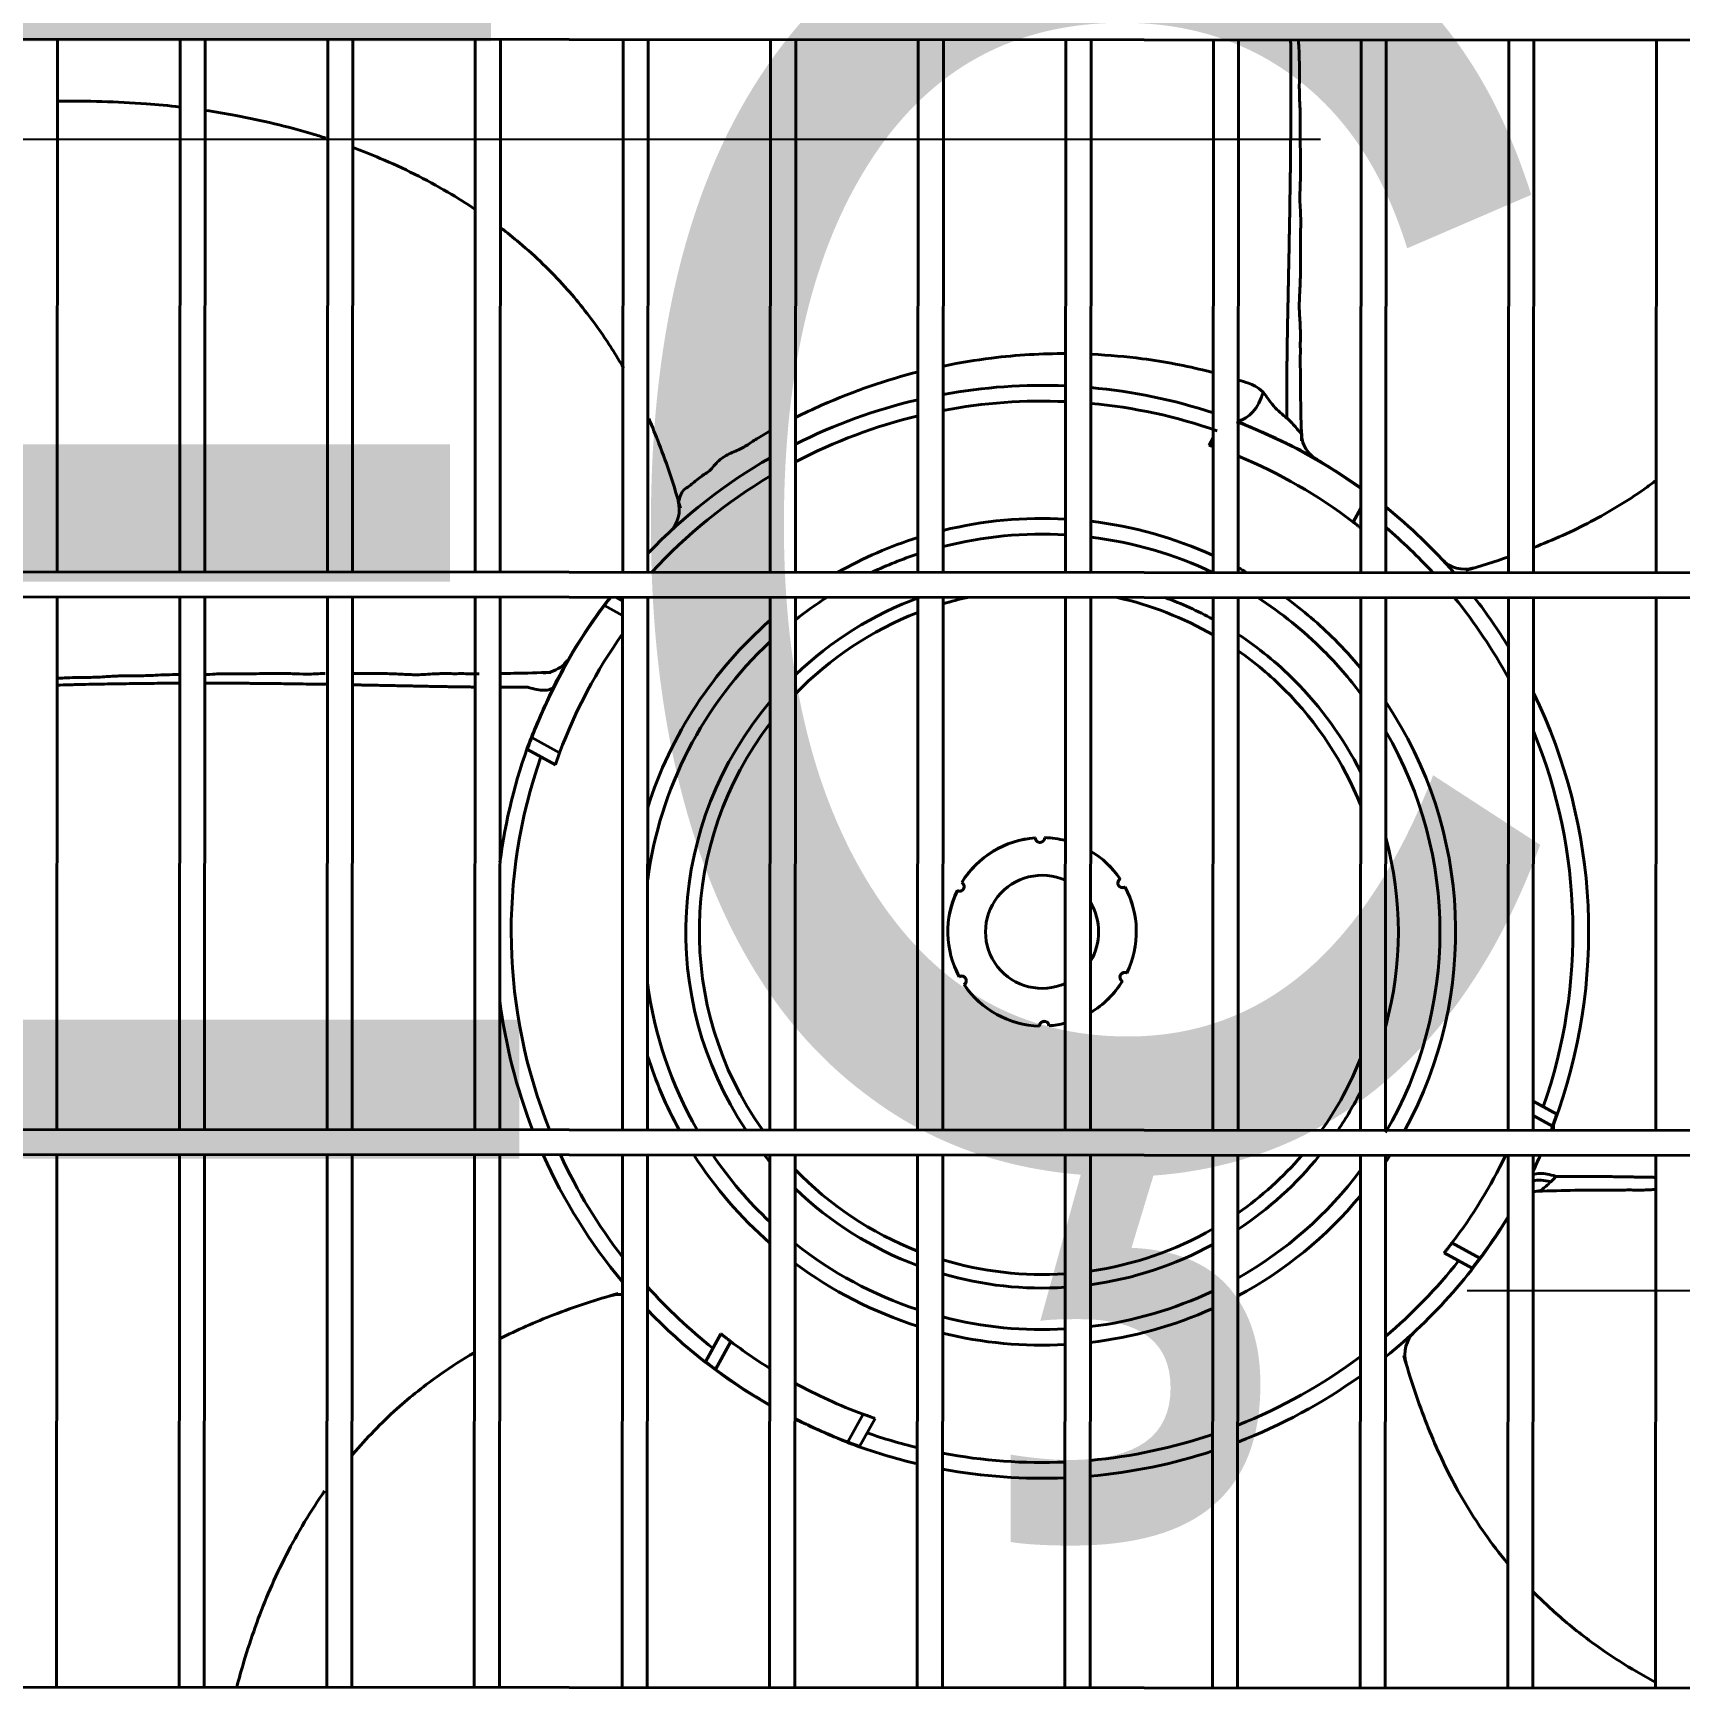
# Model space of a CAD drawing. Extents: x 58467 to 79089, y -33726 to -17391.
# Drawn here: x 72351.83 to 72378.04, y -20711.73 to -20685.37 of the extents above; entities that cross this region are included whole.
import ezdxf
from ezdxf.enums import TextEntityAlignment as Align

# ---------------------------------------------------------------- set-up
doc = ezdxf.new("R2010")
doc.units = 0
doc.header["$LTSCALE"] = 100
doc.linetypes.add('DASHDOT2', pattern=[0.5, 0.25, -0.125, 0, -0.125])
doc.layers.add('+ENTE-ST-DOSEME USTU KONDDRENAJ', color=110, linetype='DOSEMEUSTUKONDENSDRENAJ_LINE', lineweight=40)
doc.layers.add('BA_axis', color=5, linetype='DASHDOT2')
doc.layers.add('BA_text_material', color=12, linetype='Continuous')
doc.styles.add('dim', font='simplex.shx', dxfattribs={"width": 0.7})
doc.styles.add('text1', font='arial.ttf', dxfattribs={"height": 20})
doc.styles.add('text2', font='arial.ttf', dxfattribs={"width": 0.8})
doc.linetypes.add('DOSEMEUSTUKONDENSDRENAJ_LINE', pattern='A,300,-40,["CD",Standard,S=15,R=0,X=-35,Y=-7.5],0', length=340)
doc.dimstyles.new('1_100', dxfattribs={"dimtxt": 8, "dimasz": 3, "dimexe": 6, "dimexo": 0, "dimgap": 2, "dimtad": 0, "dimdec": 1, "dimzin": 11, "dimtxsty": 'dim', "dimblk": 'DOT', "dimcen": 0, "dimdle": 1.25, "dimclrt": 256, "dimadec": 0, "dimazin": 0, "dimtfac": 1.25, "dimtdec": 1, "dimtix": 1, "dimtofl": 0, "dimtmove": 1, "dimatfit": 3, "dimldrblk": 'DOT', "dimfxl": 20, "dimfxlon": 1, "dimtolj": 1, "dimtzin": 0, "dimarcsym": 0})

# ---------------------------------------------------------------- blocks, each defined once
blk = doc.blocks.new('*U176')
blk.add_line((0, 0), (0, -696))
at = {"linetype": 'Continuous', "style": 'text1'}
blk.add_attdef('1', text='', height=40, dxfattribs=at).set_placement((0, 38), align=Align.MIDDLE)
blk = doc.blocks.new('AXIS')
at = {"layer": 'BA_axis', "xscale": -1, "rotation": 270}
blk.add_blockref('*U176', (4176.09, -33135.267), dxfattribs=at)
blk = doc.blocks.new('_Dot')
at = {"color": 0, "linetype": 'ByBlock', "lineweight": -2}
blk.add_line((-0.5, 0), (-1, 0), dxfattribs=at)
at = {"color": 0, "linetype": 'ByBlock', "const_width": 0.5}
blk.add_lwpolyline([(-0.25, 0, 1), (0.25, 0, 1)], format="xyb", close=True, dxfattribs=at)
blk = doc.blocks.new('4. KAT')
at = {"color": 3}
for p, q in [((54065.865, -33386.5, -3.339), (54184.228, -33386.572, -3.339)), ((54140.022, -33395.024, -3.339), (54140.027, -33386.546, -3.339)), ((54141.977, -33386.547, -3.339), (54141.972, -33395.026, -3.339)), ((54142.372, -33395.026, -3.339), (54142.377, -33386.547, -3.339)), ((54144.327, -33386.548, -3.339), (54144.321, -33395.027, -3.339)), ((54144.721, -33395.027, -3.339), (54144.726, -33386.549, -3.339)), ((54146.676, -33386.55, -3.339), (54146.671, -33395.028, -3.339)), ((54147.071, -33395.029, -3.339), (54147.076, -33386.55, -3.339)), ((54149.027, -33386.551, -3.339), (54149.022, -33395.03, -3.339)), ((54149.422, -33395.03, -3.339), (54149.427, -33386.552, -3.339)), ((54151.376, -33386.553, -3.339), (54151.371, -33395.031, -3.339)), ((54151.771, -33395.032, -3.339), (54151.776, -33386.553, -3.339)), ((54153.726, -33386.554, -3.339), (54153.721, -33395.033, -3.339)), ((54154.121, -33395.033, -3.339), (54154.126, -33386.554, -3.339)), ((54156.076, -33386.556, -3.339), (54156.071, -33395.034, -3.339)), ((54156.47, -33395.034, -3.339), (54156.476, -33386.556, -3.339)), ((54158.425, -33386.557, -3.339), (54158.42, -33395.036, -3.339)), ((54158.82, -33395.036, -3.339), (54158.825, -33386.557, -3.339)), ((54160.775, -33386.558, -3.339), (54160.77, -33395.037, -3.339)), ((54161.17, -33395.037, -3.339), (54161.175, -33386.559, -3.339)), ((54163.125, -33386.56, -3.339), (54163.119, -33395.038, -3.339)), ((54163.519, -33395.039, -3.339), (54163.525, -33386.56, -3.339)), ((54165.474, -33386.561, -3.339), (54165.469, -33395.04, -3.339)), ((54158.356, -33393.009, -3.339), (54158.421, -33392.89, -3.339)), ((54160.65, -33394.233, -3.339), (54160.77, -33394.013, -3.339)), ((54149.765, -33394.393, -3.339), (54149.785, -33394.375, -3.339)), ((54184.223, -33395.051, -3.339), (54065.86, -33394.979, -3.339)), ((54162.06, -33394.825, -3.339), (54162.078, -33394.844, -3.339)), ((54065.86, -33395.379, -3.339), (54184.223, -33395.451, -3.339)), ((54140.017, -33403.902, -3.339), (54140.022, -33395.424, -3.339)), ((54141.972, -33395.426, -3.339), (54141.966, -33403.903, -3.339)), ((54142.366, -33403.903, -3.339), (54142.371, -33395.426, -3.339)), ((54144.321, -33395.427, -3.339), (54144.316, -33403.905, -3.339)), ((54144.716, -33403.905, -3.339), (54144.721, -33395.427, -3.339)), ((54146.671, -33395.428, -3.339), (54146.666, -33403.906, -3.339)), ((54147.066, -33403.906, -3.339), (54147.071, -33395.429, -3.339)), ((54148.908, -33395.429, -3.339), (54149.021, -33395.492, -3.339)), ((54149.021, -33395.43, -3.339), (54149.016, -33403.907, -3.339)), ((54149.416, -33403.908, -3.339), (54149.421, -33395.43, -3.339)), ((54151.371, -33395.431, -3.339), (54151.366, -33403.909, -3.339)), ((54151.766, -33403.909, -3.339), (54151.771, -33395.432, -3.339)), ((54153.721, -33395.433, -3.339), (54153.716, -33403.91, -3.339)), ((54154.115, -33403.911, -3.339), (54154.121, -33395.433, -3.339)), ((54156.07, -33395.434, -3.339), (54156.065, -33403.912, -3.339)), ((54156.465, -33403.912, -3.339), (54156.47, -33395.434, -3.339)), ((54158.42, -33395.436, -3.339), (54158.415, -33403.913, -3.339)), ((54158.815, -33403.913, -3.339), (54158.82, -33395.436, -3.339)), ((54160.77, -33395.437, -3.339), (54160.764, -33403.915, -3.339)), ((54161.164, -33403.915, -3.339), (54161.169, -33395.437, -3.339)), ((54163.119, -33395.438, -3.339), (54163.114, -33403.916, -3.339)), ((54163.514, -33403.916, -3.339), (54163.519, -33395.439, -3.339)), ((54165.469, -33395.44, -3.339), (54165.464, -33403.917, -3.339)), ((54149.021, -33395.72, -3.339), (54148.73, -33395.56, -3.339)), ((54147.95, -33398.097, -3.339), (54147.504, -33397.853, -3.339)), ((54147.574, -33397.663, -3.339), (54148.018, -33397.906, -3.339)), ((54163.514, -33403.454, -3.339), (54163.888, -33403.66, -3.339)), ((54163.819, -33403.85, -3.339), (54163.514, -33403.682, -3.339)), ((54184.218, -33403.929, -3.339), (54065.855, -33403.857, -3.339)), ((54065.855, -33404.257, -3.339), (54184.217, -33404.329, -3.339)), ((54140.011, -33412.781, -3.339), (54140.016, -33404.302, -3.339)), ((54141.966, -33404.303, -3.339), (54141.961, -33412.782, -3.339)), ((54142.361, -33412.782, -3.339), (54142.366, -33404.303, -3.339)), ((54144.316, -33404.305, -3.339), (54144.311, -33412.783, -3.339)), ((54144.711, -33412.783, -3.339), (54144.716, -33404.305, -3.339)), ((54146.665, -33404.306, -3.339), (54146.66, -33412.785, -3.339)), ((54147.06, -33412.785, -3.339), (54147.065, -33404.306, -3.339)), ((54149.016, -33404.307, -3.339), (54149.011, -33412.786, -3.339)), ((54149.411, -33412.786, -3.339), (54149.416, -33404.308, -3.339)), ((54151.366, -33404.309, -3.339), (54151.36, -33412.788, -3.339)), ((54151.76, -33412.788, -3.339), (54151.766, -33404.309, -3.339)), ((54153.715, -33404.31, -3.339), (54153.71, -33412.789, -3.339)), ((54154.11, -33412.789, -3.339), (54154.115, -33404.311, -3.339)), ((54156.065, -33404.312, -3.339), (54156.06, -33412.79, -3.339)), ((54156.46, -33412.791, -3.339), (54156.465, -33404.312, -3.339)), ((54158.415, -33404.313, -3.339), (54158.409, -33412.792, -3.339)), ((54158.809, -33412.792, -3.339), (54158.814, -33404.313, -3.339)), ((54160.764, -33404.315, -3.339), (54160.759, -33412.793, -3.339)), ((54161.159, -33412.793, -3.339), (54161.164, -33404.315, -3.339)), ((54163.114, -33404.316, -3.339), (54163.109, -33412.795, -3.339)), ((54163.509, -33412.795, -3.339), (54163.514, -33404.316, -3.339)), ((54165.463, -33404.317, -3.339), (54165.458, -33412.796, -3.339)), ((54162.22, -33405.709, -3.339), (54162.663, -33405.953, -3.339)), ((54162.54, -33406.113, -3.339), (54162.096, -33405.869, -3.339)), ((54161.628, -33407.119, -3.339), (54161.609, -33407.137, -3.339)), ((54150.34, -33407.6, -3.339), (54150.584, -33407.155, -3.339)), ((54150.744, -33407.28, -3.339), (54150.5, -33407.723, -3.339)), ((54152.604, -33408.878, -3.339), (54152.847, -33408.435, -3.339)), ((54153.038, -33408.503, -3.339), (54152.793, -33408.948, -3.339)), ((54184.212, -33412.808, -3.339), (54065.849, -33412.736, -3.339))]:
    blk.add_line(p, q, dxfattribs=at)
at = {"color": 3, "extrusion": (0, 0, -1)}
for centre, radius, start, end in [((-54155.697, -33400.756, 3.339), 8.699, 79.573, 92.4741), ((-54155.697, -33400.756, 3.339), 8.699, 95.1136, 108.2553), ((-54155.697, -33400.756, 3.339), 8.699, 63.184, 76.8818), ((-54155.697, -33400.756, 3.339), 8.699, 117.7046, 125.6824), ((-54155.697, -33400.756, 3.339), 8.699, 43.8323, 60.1902), ((-54155.697, -33400.756, 3.339), 8.191, 112.4245, 127.2082), ((-54155.697, -33400.756, 3.339), 6.582, 76.1411, 93.2524), ((-54155.697, -33400.756, 3.339), 6.582, 96.7455, 114.4361), ((-54155.697, -33400.756, 3.339), 8.699, 128.9956, 138.8965), ((-54155.697, -33400.756, 3.339), 6.582, 60.4193, 72.5243), ((-54155.697, -33400.756, 3.339), 6.582, 118.3174, 119.6336), ((-54155.697, -33400.756, 3.339), 8.699, 27.7046, 37.7632), ((-54155.697, -33400.756, 3.339), 5.671, 46.1767, 69.8355), ((-54155.697, -33400.756, 3.339), 5.671, 110.2174, 118.683), ((-54155.697, -33400.756, 3.339), 6.582, 126.0574, 135.0349), ((-54155.697, -33400.756, 3.339), 8.699, 142.3068, 148.5646), ((-54155.697, -33400.756, 3.339), 6.582, 17.4949, 48.9049), ((-54155.697, -33400.756, 3.339), 8.191, 20.3616, 35.4077), ((-54155.697, -33400.756, 3.339), 5.671, 123.4024, 135.0349), ((-54155.697, -33400.756, 3.339), 6.582, 135.0349, 140.3955), ((-54155.697, -33400.756, 3.339), 5.671, 135.0349, 153.3949), ((-54155.697, -33400.756, 3.339), 5.671, 326.223, 40.2705), ((-54155.697, -33400.756, 3.339), 6.582, 146.223, 208.683), ((-54155.697, -33400.756, 3.339), 8.699, 154.0479, 200.4706), ((-54155.696, -33400.756, 3.339), 8.699, 7.3237, 20.4706), ((-54155.697, -33400.756, 3.339), 1.5, 31.5485, 85.82), ((-54155.697, -33400.756, 3.339), 1.5, 31.65, 85.9198), ((-54155.665, -33399.257, 3.339), 0.075, 180.2174, 357.3523), ((-54155.697, -33400.756, 3.339), 1.5, 91.5498, 104.3278), ((-54155.697, -33400.756, 3.339), 1.5, 91.65, 104.3279), ((-54155.697, -33400.756, 3.339), 1.5, 120.9344, 145.9198), ((-54155.697, -33400.756, 3.339), 1.5, 120.9345, 145.82), ((-54155.697, -33400.756, 3.339), 5.671, 164.6955, 195.363), ((-54154.382, -33400.034, 3.339), 0.075, 120.2174, 297.3523), ((-54156.979, -33399.979, 3.339), 0.075, 240.2174, 57.3523), ((-54155.697, -33400.756, 3.339), 1.5, 331.65, 25.9198), ((-54155.697, -33400.756, 3.339), 1.5, 331.5498, 25.8212), ((-54155.697, -33400.756, 3.339), 1.5, 151.5498, 205.82), ((-54155.697, -33400.756, 3.339), 1.5, 151.65, 205.9198), ((-54154.414, -33401.533, 3.339), 0.075, 60.2174, 237.3523), ((-54155.697, -33400.756, 3.339), 1.5, 271.65, 325.9198), ((-54155.697, -33400.756, 3.339), 1.5, 271.5498, 325.82), ((-54155.697, -33400.756, 3.339), 1.5, 211.5498, 239.1343), ((-54155.697, -33400.756, 3.339), 1.5, 211.65, 239.1342), ((-54157.011, -33401.478, 3.339), 0.075, 300.2174, 117.3523), ((-54155.696, -33400.756, 3.339), 8.699, 338.763, 352.7453), ((-54155.729, -33402.256, 3.339), 0.075, 0.2174, 177.3523), ((-54155.697, -33400.756, 3.339), 1.5, 255.7416, 265.9198), ((-54155.697, -33400.756, 3.339), 1.5, 255.7419, 265.82), ((-54155.697, -33400.756, 3.339), 6.582, 331.3811, 342.5636), ((-54155.697, -33400.756, 3.339), 5.671, 206.6636, 213.8411), ((-54155.698, -33400.752, 3.339), 8.702, 320.1724, 335.8854), ((-54155.697, -33400.756, 3.339), 6.582, 311.1536, 327.3368), ((-54155.697, -33400.756, 3.339), 5.671, 319.788, 321.2055), ((-54155.697, -33400.756, 3.339), 5.671, 218.8586, 236.6561), ((-54155.697, -33400.756, 3.339), 6.582, 212.7274, 213.8355), ((-54155.697, -33400.756, 3.339), 8.191, 205.7646, 217.2082), ((-54155.697, -33400.756, 3.339), 5.671, 290.4592, 313.8817), ((-54155.697, -33400.756, 3.339), 6.582, 219.663, 241.7411), ((-54155.697, -33400.756, 3.339), 8.699, 211.5066, 231.0756), ((-54155.697, -33400.756, 3.339), 5.671, 241.3755, 262.2274), ((-54155.697, -33400.756, 3.339), 6.582, 287.5343, 306.6818), ((-54155.697, -33400.756, 3.339), 5.671, 266.2886, 286.2011), ((-54155.697, -33400.756, 3.339), 8.699, 299.8811, 316.239), ((-54155.697, -33400.756, 3.339), 6.582, 245.6224, 263.313), ((-54155.697, -33400.756, 3.339), 6.582, 266.8061, 283.9174), ((-54155.697, -33400.756, 3.339), 8.191, 301.941, 307.2082), ((-54155.697, -33400.756, 3.339), 8.699, 234.3889, 249.0177), ((-54155.697, -33400.756, 3.339), 8.191, 290.3616, 298.7012), ((-54155.697, -33400.756, 3.339), 8.699, 283.1872, 290.4706), ((-54155.697, -33400.756, 3.339), 8.699, 251.8137, 264.9541), ((-54155.697, -33400.756, 3.339), 8.699, 267.5948, 280.496)]:
    blk.add_arc(centre, radius, start, end, dxfattribs=at)
at = {"color": 3}
for centre, radius, start, end in [((54155.697, -33400.756, -3.339), 8.449, 87.4539, 100.7405), ((54155.697, -33400.756, -3.339), 8.449, 70.7519, 84.7355), ((54155.697, -33400.756, -3.339), 8.449, 103.5155, 117.6786), ((54155.697, -33400.756, -3.339), 8.691, 54.2818, 69.1503), ((54155.697, -33400.756, -3.339), 8.449, 120.7872, 137.3274), ((54155.697, -33400.756, -3.339), 6.332, 86.6126, 104.4045), ((54155.697, -33400.756, -3.339), 6.332, 64.6189, 82.9789), ((54155.697, -33400.756, -3.339), 8.449, 42.602, 49.6204), ((54155.697, -33400.756, -3.339), 6.332, 108.1789, 115.3058), ((54155.697, -33400.756, -3.339), 6.332, 122.7589, 128.3164), ((54155.697, -33400.756, -3.339), 5.455, 102.5933, 106.7951), ((54155.697, -33400.756, -3.339), 5.455, 60.0514, 77.3314), ((54155.697, -33400.756, -3.339), 6.332, 44.9651, 57.1657), ((54155.697, -33400.756, -3.339), 8.449, 28.5452, 39.0158), ((54155.698, -33400.761, -3.339), 8.694, 143.2606, 159.1277), ((54155.697, -33400.756, -3.339), 5.455, 111.2389, 136.0395), ((54155.697, -33400.756, -3.339), 6.332, 133.092, 172.5064), ((54155.697, -33400.756, -3.339), 5.455, 44.9651, 55.0789), ((54155.697, -33400.756, -3.339), 6.332, 36.7751, 44.9651), ((54155.697, -33400.756, -3.339), 5.455, 21.627, 44.9651), ((54155.697, -33400.756, -3.339), 5.455, 142.4857, 215.3182), ((54155.697, -33400.756, -3.339), 6.332, 329.7082, 30.222), ((54155.697, -33400.756, -3.339), 8.449, 340.7519, 22.2239), ((54155.696, -33400.755, -3.339), 8.449, 160.7616, 201.9077), ((54155.697, -33400.756, -3.339), 0.9, 65.6651, 294.2651), ((54155.697, -33400.756, -3.339), 0.9, 328.8251, 31.1051), ((54155.697, -33400.756, -3.339), 6.332, 187.4239, 209.862), ((54155.697, -33400.756, -3.339), 5.455, 324.6176, 338.3032), ((54155.697, -33400.756, -3.339), 8.449, 204.8537, 217.7324), ((54155.697, -33400.756, -3.339), 6.332, 214.1314, 226.8382), ((54155.697, -33400.756, -3.339), 5.455, 304.8513, 319.2851), ((54155.697, -33400.756, -3.339), 8.691, 334.0802, 335.8148), ((54155.697, -33400.756, -3.339), 5.455, 223.8907, 248.6913), ((54155.697, -33400.756, -3.339), 6.332, 299.4851, 323.1551), ((54155.697, -33400.756, -3.339), 8.691, 323.28, 328.5769), ((54155.697, -33400.756, -3.339), 5.455, 278.0876, 299.8789), ((54155.697, -33400.756, -3.339), 6.332, 231.6139, 251.7514), ((54155.697, -33400.756, -3.339), 5.455, 253.1351, 273.8576), ((54155.697, -33400.756, -3.339), 8.449, 310.3079, 321.6783), ((54155.697, -33400.756, -3.339), 8.449, 221.9636, 231.6783), ((54155.697, -33400.756, -3.339), 6.332, 276.9514, 295.407), ((54155.697, -33400.756, -3.339), 6.332, 255.5257, 273.3176), ((54155.697, -33400.756, -3.339), 8.449, 291.6355, 306.837), ((54155.697, -33400.756, -3.339), 8.691, 233.28, 240.0908), ((54155.697, -33400.756, -3.339), 8.691, 243.0876, 249.1503), ((54155.697, -33400.756, -3.339), 8.449, 250.7519, 256.416), ((54155.697, -33400.756, -3.339), 8.449, 275.196, 288.7441), ((54155.697, -33400.756, -3.339), 8.449, 259.191, 272.4775)]:
    blk.add_arc(centre, radius, start, end, dxfattribs=at)
at = {"color": 3, "extrusion": (6.04762e-06, 5.63815e-06, 1)}
blk.add_arc((54149.423, -33394.029, -3.198), 0.5, 313.0528, 16.4385, dxfattribs=at)
at = {"color": 3, "extrusion": (5.24685e-06, -5.62791e-06, 1)}
blk.add_arc((54162.424, -33394.483, -2.866), 0.5, 223.0528, 286.4376, dxfattribs=at)
at = {"color": 3, "extrusion": (-5.02823e-06, 5.39341e-06, 1)}
blk.add_arc((54148.969, -33407.03, -3.793), 0.5, 84.8094, 106.4328, dxfattribs=at)
at = {"color": 3, "extrusion": (-5.90122e-06, -5.50166e-06, 1)}
blk.add_arc((54161.97, -33407.484, -3.476), 0.5, 133.0528, 196.4386, dxfattribs=at)
at = {"color": 3}
for centre, major_axis, ratio, start_param, end_param in [((54158.914, -33392.139, -3.339), (-0.175, -0.468), 0.588101, 0.279088, 1.726902), ((54164.314, -33403.973, -3.339), (-0.468, 0.175), 0.588101, 0, 0.392495), ((54163.841, -33405.033, -3.339), (-0.443, 0.232), 0.512974, -1.203049, -0.512348)]:
    blk.add_ellipse(centre, major_axis=major_axis, ratio=ratio, start_param=start_param, end_param=end_param, dxfattribs=at)
for points, knots in [([(54159.591, -33392.571, -3.339), (54159.591, -33392.555, -3.339), (54159.591, -33392.513, -3.339), (54159.59, -33392.429, -3.339), (54159.59, -33392.337, -3.339), (54159.59, -33392.243, -3.339), (54159.59, -33392.16, -3.339), (54159.591, -33392.078, -3.339), (54159.592, -33391.982, -3.339), (54159.592, -33391.882, -3.339), (54159.593, -33391.771, -3.339), (54159.595, -33391.672, -3.339), (54159.596, -33391.565, -3.339), (54159.597, -33391.466, -3.339), (54159.599, -33391.365, -3.339), (54159.601, -33391.249, -3.339), (54159.603, -33391.147, -3.339), (54159.605, -33391.031, -3.339), (54159.607, -33390.913, -3.339), (54159.609, -33390.793, -3.339), (54159.612, -33390.688, -3.339), (54159.614, -33390.581, -3.339), (54159.616, -33390.457, -3.339), (54159.619, -33390.33, -3.339), (54159.621, -33390.205, -3.339), (54159.624, -33390.079, -3.339), (54159.627, -33389.954, -3.339), (54159.629, -33389.829, -3.339), (54159.631, -33389.705, -3.339), (54159.634, -33389.579, -3.339), (54159.636, -33389.454, -3.339), (54159.638, -33389.329, -3.339), (54159.64, -33389.202, -3.339), (54159.642, -33389.059, -3.339), (54159.644, -33388.93, -3.339), (54159.646, -33388.782, -3.339), (54159.648, -33388.649, -3.339), (54159.65, -33388.517, -3.339), (54159.651, -33388.369, -3.339), (54159.652, -33388.239, -3.339), (54159.654, -33388.093, -3.339), (54159.655, -33387.964, -3.339), (54159.655, -33387.818, -3.339), (54159.656, -33387.672, -3.339), (54159.656, -33387.525, -3.339), (54159.656, -33387.377, -3.339), (54159.656, -33387.244, -3.339), (54159.656, -33387.092, -3.339), (54159.655, -33386.957, -3.339), (54159.654, -33386.789, -3.339), (54159.654, -33386.667, -3.339), (54159.653, -33386.579, -3.339), (54159.653, -33386.557, -3.339)], [0, 0, 0, 0, 0.009657, 0.02509, 0.048239, 0.063672, 0.079104, 0.094537, 0.109969, 0.133118, 0.148551, 0.1717, 0.187132, 0.202565, 0.225714, 0.241146, 0.264295, 0.279728, 0.302877, 0.326025, 0.341458, 0.356891, 0.380039, 0.403188, 0.418621, 0.44177, 0.464919, 0.480351, 0.5035, 0.526649, 0.542082, 0.56523, 0.588379, 0.603812, 0.634677, 0.65011, 0.673259, 0.696407, 0.71184, 0.742705, 0.758138, 0.781287, 0.804435, 0.827584, 0.850733, 0.873882, 0.897031, 0.912464, 0.943329, 0.958761, 0.989626, 1, 1, 1, 1]), ([(54159.828, -33392.937, -3.339), (54159.821, -33392.742, -3.339), (54159.811, -33392.346, -3.339), (54159.808, -33391.924, -3.339), (54159.806, -33391.638, -3.339), (54159.808, -33391.515, -3.339), (54159.806, -33391.384, -3.339), (54159.809, -33391.276, -3.339), (54159.808, -33391.174, -3.339), (54159.801, -33391.012, -3.339), (54159.784, -33390.828, -3.339), (54159.8, -33390.548, -3.339), (54159.816, -33390.163, -3.339), (54159.805, -33389.853, -3.339), (54159.811, -33389.607, -3.339), (54159.814, -33389.481, -3.339), (54159.812, -33389.299, -3.339), (54159.794, -33389.103, -3.339), (54159.808, -33388.821, -3.339), (54159.816, -33388.494, -3.339), (54159.801, -33388.176, -3.339), (54159.804, -33387.935, -3.339), (54159.806, -33387.773, -3.339), (54159.806, -33387.689, -3.339), (54159.796, -33387.536, -3.339), (54159.789, -33387.358, -3.339), (54159.793, -33387.141, -3.339), (54159.794, -33386.889, -3.339), (54159.784, -33386.696, -3.339), (54159.779, -33386.573, -3.339), (54159.778, -33386.556, -3.339)], [0, 0, 0, 0, 0.086927, 0.17607, 0.186813, 0.212809, 0.232759, 0.251976, 0.264118, 0.276953, 0.324589, 0.364075, 0.406459, 0.489914, 0.52257, 0.535292, 0.546877, 0.601972, 0.636018, 0.672402, 0.744707, 0.800023, 0.809861, 0.818716, 0.836443, 0.879261, 0.904512, 0.931969, 0.990672, 1, 1, 1, 1]), ([(54140.027, -33387.53, -3.339), (54140.498, -33387.529, -3.339), (54141.148, -33387.542, -3.339), (54141.798, -33387.604, -3.339), (54141.978, -33387.625, -3.339)], [0, 0, 0, 0, 0.723565, 1, 1, 1, 1]), ([(54142.378, -33387.679, -3.339), (54142.541, -33387.703, -3.339), (54143.114, -33387.799, -3.339), (54143.754, -33387.951, -3.339), (54144.225, -33388.097, -3.339), (54144.297, -33388.12, -3.339)], [0, 0, 0, 0, 0.251534, 0.886152, 1, 1, 1, 1]), ([(54144.73, -33388.27, -3.339), (54144.876, -33388.324, -3.339), (54145.391, -33388.528, -3.339), (54146.045, -33388.853, -3.339), (54146.532, -33389.159, -3.339), (54146.676, -33389.256, -3.339)], [0, 0, 0, 0, 0.214057, 0.763166, 1, 1, 1, 1]), ([(54147.08, -33389.546, -3.339), (54147.182, -33389.624, -3.339), (54147.542, -33389.914, -3.339), (54148.088, -33390.441, -3.339), (54148.63, -33391.122, -3.339), (54148.916, -33391.574, -3.339), (54149.034, -33391.781, -3.339)], [0, 0, 0, 0, 0.130207, 0.467681, 0.763107, 1, 1, 1, 1]), ([(54154.13, -33391.748, -3.339), (54154.387, -33391.694, -3.339), (54154.641, -33391.653, -3.339), (54155.3, -33391.571, -3.339), (54155.697, -33391.549, -3.339), (54156.08, -33391.551, -3.339)], [0, 0, 0, 0, 0.378219, 0.378219, 1, 1, 1, 1]), ([(54156.488, -33391.561, -3.339), (54156.765, -33391.574, -3.339), (54157.033, -33391.599, -3.339), (54157.653, -33391.68, -3.339), (54157.994, -33391.745, -3.339), (54158.35, -33391.835, -3.339), (54158.389, -33391.845, -3.339), (54158.427, -33391.855, -3.339)], [0, 0, 0, 0, 0.387206, 0.387206, 0.93276, 0.93276, 1, 1, 1, 1]), ([(54151.772, -33392.568, -3.339), (54151.91, -33392.499, -3.339), (54152.049, -33392.434, -3.339), (54152.704, -33392.144, -3.339), (54153.221, -33391.968, -3.339), (54153.729, -33391.84, -3.339)], [0, 0, 0, 0, 0.21097, 0.21097, 1, 1, 1, 1]), ([(54158.823, -33391.971, -3.339), (54158.877, -33391.988, -3.339), (54158.931, -33392.007, -3.339), (54159.016, -33392.032, -3.339), (54159.048, -33392.045, -3.339), (54159.123, -33392.089, -3.339), (54159.168, -33392.12, -3.339), (54159.213, -33392.167, -3.339)], [0, 0, 0, 0, 0.427919, 0.427919, 0.71396, 0.71396, 1, 1, 1, 1]), ([(54159.213, -33392.167, -3.339), (54159.271, -33392.229, -3.339), (54159.321, -33392.313, -3.339), (54159.447, -33392.458, -3.339), (54159.523, -33392.519, -3.339), (54159.588, -33392.584, -3.339)], [0, 0, 0, 0, 0.5, 0.5, 1, 1, 1, 1]), ([(54149.436, -33392.586, -3.339), (54149.493, -33392.717, -3.339), (54149.684, -33393.182, -3.339), (54149.843, -33393.66, -3.339), (54149.939, -33394.01, -3.339)], [0, 0, 0, 0, 0.284303, 1, 1, 1, 1]), ([(54159.587, -33392.978, -3.339), (54159.567, -33392.968, -3.339), (54159.546, -33392.959, -3.339), (54159.43, -33392.904, -3.339), (54159.332, -33392.861, -3.339), (54159.149, -33392.779, -3.339), (54159.063, -33392.741, -3.339), (54158.925, -33392.682, -3.339), (54158.873, -33392.66, -3.339), (54158.821, -33392.639, -3.339)], [0, 0, 0, 0, 0.08108, 0.08108, 0.461663, 0.461663, 0.79753, 0.79753, 1, 1, 1, 1]), ([(54159.591, -33392.571, -3.339), (54159.591, -33392.571, -3.339), (54159.591, -33392.571, -3.339), (54159.622, -33392.6, -3.339), (54159.651, -33392.63, -3.339), (54159.678, -33392.66, -3.339)], [0, 0, 0, 0, 0.000046, 0.000046, 1, 1, 1, 1]), ([(54149.909, -33393.894, -3.339), (54149.912, -33393.893, -3.339), (54149.915, -33393.89, -3.339), (54149.923, -33393.87, -3.339), (54149.927, -33393.853, -3.339), (54149.942, -33393.803, -3.339), (54149.955, -33393.768, -3.339), (54149.998, -33393.708, -3.339), (54150.03, -33393.694, -3.339), (54150.087, -33393.657, -3.339), (54150.113, -33393.635, -3.339), (54150.189, -33393.567, -3.339), (54150.244, -33393.526, -3.339), (54150.327, -33393.469, -3.339), (54150.356, -33393.452, -3.339), (54150.409, -33393.413, -3.339), (54150.432, -33393.386, -3.339), (54150.503, -33393.301, -3.339), (54150.558, -33393.247, -3.339), (54150.681, -33393.162, -3.339), (54150.749, -33393.13, -3.339), (54150.88, -33393.078, -3.339), (54150.937, -33393.048, -3.339), (54151.047, -33392.979, -3.339), (54151.101, -33392.94, -3.339), (54151.229, -33392.863, -3.339), (54151.299, -33392.822, -3.339), (54151.37, -33392.783, -3.339)], [0, 0, 0, 0, 0.020274, 0.020274, 0.047518, 0.047518, 0.102008, 0.102008, 0.156498, 0.156498, 0.210988, 0.210988, 0.319967, 0.319967, 0.374457, 0.374457, 0.428947, 0.428947, 0.537926, 0.537926, 0.646906, 0.646906, 0.755886, 0.755886, 0.864865, 0.864865, 1, 1, 1, 1]), ([(54159.678, -33392.66, -3.339), (54159.724, -33392.712, -3.339), (54159.768, -33392.763, -3.339), (54159.812, -33392.819, -3.339), (54159.822, -33392.829, -3.339), (54159.824, -33392.826, -3.339)], [0, 0, 0, 0, 0.677972, 0.677972, 1, 1, 1, 1]), ([(54160.071, -33393.237, -3.339), (54160.071, -33393.237, -3.339), (54160.071, -33393.237, -3.339), (54160.071, -33393.238, -3.339), (54160.068, -33393.236, -3.339), (54160.065, -33393.234, -3.339), (54160.025, -33393.21, -3.339), (54159.952, -33393.15, -3.339), (54159.873, -33393.036, -3.339), (54159.829, -33392.921, -3.339), (54159.828, -33392.847, -3.339), (54159.831, -33392.82, -3.339)], [0, 0, 0, 0, 0.033603, 0.066016, 0.071783, 0.077551, 0.090545, 0.331487, 0.591566, 0.854337, 1, 1, 1, 1]), ([(54158.421, -33393.032, -3.339), (54158.406, -33393.027, -3.339), (54158.394, -33393.022, -3.339), (54158.373, -33393.015, -3.339), (54158.365, -33393.012, -3.339), (54158.357, -33393.01, -3.339), (54158.356, -33393.009, -3.339), (54158.356, -33393.009, -3.339)], [0, 0, 0, 0, 0.355105, 0.355105, 0.755417, 0.755417, 1, 1, 1, 1]), ([(54165.477, -33393.564, -3.339), (54165.41, -33393.615, -3.339), (54165.078, -33393.857, -3.339), (54164.44, -33394.244, -3.339), (54163.832, -33394.516, -3.339), (54163.521, -33394.639, -3.339)], [0, 0, 0, 0, 0.112654, 0.555033, 1, 1, 1, 1]), ([(54160.771, -33394.327, -3.339), (54160.761, -33394.319, -3.339), (54160.749, -33394.31, -3.339), (54160.721, -33394.288, -3.339), (54160.704, -33394.275, -3.339), (54160.675, -33394.252, -3.339), (54160.662, -33394.242, -3.339), (54160.65, -33394.233, -3.339)], [0, 0, 0, 0, 0.33514, 0.33514, 0.728378, 0.728378, 1, 1, 1, 1]), ([(54148.73, -33395.56, -3.339), (54148.744, -33395.542, -3.339), (54148.758, -33395.523, -3.339), (54148.784, -33395.489, -3.339), (54148.796, -33395.472, -3.339), (54148.816, -33395.447, -3.339), (54148.824, -33395.437, -3.339), (54148.831, -33395.428, -3.339)], [0, 0, 0, 0, 0.355398, 0.355398, 0.710856, 0.710856, 1, 1, 1, 1]), ([(54148.14, -33396.429, -3.339), (54148.116, -33396.466, -3.339), (54148.054, -33396.536, -3.339), (54147.921, -33396.605, -3.339), (54147.812, -33396.639, -3.339), (54147.756, -33396.631, -3.339), (54147.754, -33396.63, -3.339)], [0, 0, 0, 0, 0.282775, 0.623842, 0.989494, 1, 1, 1, 1]), ([(54141.97, -33396.797, -3.339), (54141.934, -33396.798, -3.339), (54141.865, -33396.798, -3.339), (54141.728, -33396.799, -3.339), (54141.595, -33396.8, -3.339), (54141.431, -33396.801, -3.339), (54141.3, -33396.803, -3.339), (54141.136, -33396.805, -3.339), (54141.004, -33396.807, -3.339), (54140.84, -33396.809, -3.339), (54140.707, -33396.812, -3.339), (54140.541, -33396.815, -3.339), (54140.405, -33396.818, -3.339), (54140.236, -33396.822, -3.339), (54140.116, -33396.825, -3.339), (54140.031, -33396.828, -3.339), (54140.013, -33396.828, -3.339)], [0, 0, 0, 0, 0.054128, 0.105118, 0.207098, 0.258088, 0.360068, 0.411058, 0.513038, 0.564028, 0.666008, 0.716998, 0.818978, 0.869968, 0.971948, 1, 1, 1, 1]), ([(54141.97, -33396.66, -3.339), (54141.947, -33396.66, -3.339), (54141.794, -33396.661, -3.339), (54141.541, -33396.673, -3.339), (54141.312, -33396.683, -3.339), (54141.131, -33396.682, -3.339), (54141.008, -33396.682, -3.339), (54140.888, -33396.687, -3.339), (54140.721, -33396.701, -3.339), (54140.527, -33396.706, -3.339), (54140.306, -33396.707, -3.339), (54140.148, -33396.713, -3.339), (54140.053, -33396.719, -3.339), (54140.014, -33396.722, -3.339)], [0, 0, 0, 0, 0.032499, 0.217887, 0.394885, 0.465501, 0.52211, 0.573462, 0.630237, 0.769056, 0.849466, 0.935544, 1, 1, 1, 1]), ([(54144.286, -33396.642, -3.339), (54144.184, -33396.646, -3.339), (54144.024, -33396.658, -3.339), (54143.761, -33396.645, -3.339), (54143.433, -33396.637, -3.339), (54143.115, -33396.653, -3.339), (54142.874, -33396.649, -3.339), (54142.712, -33396.647, -3.339), (54142.629, -33396.647, -3.339), (54142.515, -33396.654, -3.339), (54142.425, -33396.659, -3.339), (54142.371, -33396.66, -3.339)], [0, 0, 0, 0, 0.153476, 0.264532, 0.383214, 0.619071, 0.799507, 0.831601, 0.860485, 0.918311, 1, 1, 1, 1]), ([(54144.32, -33396.816, -3.339), (54144.303, -33396.816, -3.339), (54144.238, -33396.814, -3.339), (54144.142, -33396.813, -3.339), (54143.998, -33396.811, -3.339), (54143.869, -33396.809, -3.339), (54143.721, -33396.807, -3.339), (54143.588, -33396.805, -3.339), (54143.456, -33396.803, -3.339), (54143.308, -33396.802, -3.339), (54143.178, -33396.801, -3.339), (54143.033, -33396.799, -3.339), (54142.903, -33396.799, -3.339), (54142.757, -33396.798, -3.339), (54142.611, -33396.797, -3.339), (54142.482, -33396.797, -3.339), (54142.402, -33396.797, -3.339), (54142.371, -33396.797, -3.339)], [0, 0, 0, 0, 0.027433, 0.102463, 0.152482, 0.252522, 0.302541, 0.377571, 0.4526, 0.50262, 0.602659, 0.652679, 0.727708, 0.802738, 0.877767, 0.952797, 1, 1, 1, 1]), ([(54146.737, -33396.646, -3.339), (54146.72, -33396.646, -3.339), (54146.678, -33396.646, -3.339), (54146.578, -33396.647, -3.339), (54146.455, -33396.645, -3.339), (54146.324, -33396.647, -3.339), (54146.215, -33396.644, -3.339), (54146.114, -33396.645, -3.339), (54145.952, -33396.652, -3.339), (54145.768, -33396.669, -3.339), (54145.487, -33396.653, -3.339), (54145.111, -33396.637, -3.339), (54144.872, -33396.645, -3.339), (54144.719, -33396.645, -3.339)], [0, 0, 0, 0, 0.023979, 0.057821, 0.139707, 0.202549, 0.263082, 0.301331, 0.341759, 0.491813, 0.616194, 0.749702, 1, 1, 1, 1]), ([(54146.67, -33396.859, -3.339), (54146.646, -33396.859, -3.339), (54146.592, -33396.858, -3.339), (54146.505, -33396.857, -3.339), (54146.405, -33396.856, -3.339), (54146.304, -33396.854, -3.339), (54146.189, -33396.852, -3.339), (54146.087, -33396.851, -3.339), (54145.97, -33396.848, -3.339), (54145.853, -33396.846, -3.339), (54145.733, -33396.844, -3.339), (54145.628, -33396.841, -3.339), (54145.52, -33396.839, -3.339), (54145.397, -33396.837, -3.339), (54145.27, -33396.834, -3.339), (54145.144, -33396.832, -3.339), (54145.018, -33396.829, -3.339), (54144.893, -33396.827, -3.339), (54144.794, -33396.825, -3.339), (54144.742, -33396.824, -3.339), (54144.72, -33396.823, -3.339)], [0, 0, 0, 0, 0.040122, 0.086532, 0.132942, 0.202558, 0.248968, 0.318584, 0.364994, 0.43461, 0.504225, 0.550636, 0.597046, 0.666662, 0.736277, 0.782688, 0.852303, 0.921919, 0.968329, 1, 1, 1, 1]), ([(54147.878, -33396.625, -3.339), (54147.682, -33396.632, -3.339), (54147.413, -33396.639, -3.339), (54147.144, -33396.643, -3.339), (54147.07, -33396.643, -3.339)], [0, 0, 0, 0, 0.728232, 1, 1, 1, 1]), ([(54147.51, -33396.862, -3.339), (54147.494, -33396.863, -3.339), (54147.453, -33396.862, -3.339), (54147.369, -33396.863, -3.339), (54147.277, -33396.863, -3.339), (54147.183, -33396.863, -3.339), (54147.117, -33396.863, -3.339), (54147.08, -33396.863, -3.339), (54147.07, -33396.863, -3.339)], [0, 0, 0, 0, 0.114118, 0.296477, 0.570016, 0.752375, 0.934735, 1, 1, 1, 1]), ([(54147.524, -33396.865, -3.339), (54147.614, -33396.894, -3.339), (54147.7, -33396.909, -3.339), (54147.84, -33396.91, -3.339), (54147.893, -33396.894, -3.339), (54147.918, -33396.866, -3.339)], [0, 0, 0, 0, 0.5, 0.5, 1, 1, 1, 1]), ([(54147.918, -33396.866, -3.339), (54147.909, -33396.886, -3.339), (54147.899, -33396.907, -3.339), (54147.845, -33397.023, -3.339), (54147.801, -33397.121, -3.339), (54147.719, -33397.304, -3.339), (54147.68, -33397.39, -3.339), (54147.609, -33397.556, -3.339), (54147.576, -33397.635, -3.339), (54147.546, -33397.714, -3.339)], [0, 0, 0, 0, 0.07319, 0.07319, 0.416738, 0.416738, 0.719921, 0.719921, 1, 1, 1, 1]), ([(54147.504, -33397.853, -3.339), (54147.504, -33397.853, -3.339), (54147.505, -33397.849, -3.339), (54147.51, -33397.835, -3.339), (54147.514, -33397.825, -3.339), (54147.523, -33397.799, -3.339), (54147.529, -33397.783, -3.339), (54147.542, -33397.747, -3.339), (54147.55, -33397.727, -3.339), (54147.563, -33397.692, -3.339), (54147.568, -33397.678, -3.339), (54147.574, -33397.663, -3.339)], [0, 0, 0, 0, 0.211758, 0.211758, 0.423432, 0.423432, 0.636431, 0.636431, 0.852021, 0.852021, 1, 1, 1, 1]), ([(54148.018, -33397.906, -3.339), (54148.01, -33397.928, -3.339), (54148.002, -33397.95, -3.339), (54147.987, -33397.99, -3.339), (54147.98, -33398.01, -3.339), (54147.969, -33398.043, -3.339), (54147.963, -33398.058, -3.339), (54147.956, -33398.08, -3.339), (54147.953, -33398.088, -3.339), (54147.95, -33398.096, -3.339), (54147.95, -33398.097, -3.339), (54147.95, -33398.097, -3.339)], [0, 0, 0, 0, 0.21816, 0.21816, 0.436362, 0.436362, 0.653817, 0.653817, 0.868707, 0.868707, 1, 1, 1, 1]), ([(54154.345, -33400.102, -3.339), (54154.362, -33400.111, -3.339), (54154.406, -33400.116, -3.339), (54154.446, -33400.083, -3.339), (54154.457, -33400.045, -3.339), (54154.455, -33400.015, -3.339), (54154.44, -33399.988, -3.339), (54154.425, -33399.975, -3.339), (54154.417, -33399.971, -3.339)], [0, 0, 0, 0, 0.25, 0.5, 0.625, 0.75, 0.875, 1, 1, 1, 1]), ([(54154.454, -33401.6, -3.339), (54154.471, -33401.59, -3.339), (54154.497, -33401.554, -3.339), (54154.488, -33401.503, -3.339), (54154.461, -33401.474, -3.339), (54154.434, -33401.461, -3.339), (54154.404, -33401.46, -3.339), (54154.385, -33401.467, -3.339), (54154.377, -33401.472, -3.339)], [0, 0, 0, 0, 0.25, 0.5, 0.625, 0.75, 0.875, 1, 1, 1, 1]), ([(54155.806, -33402.254, -3.339), (54155.806, -33402.235, -3.339), (54155.788, -33402.195, -3.339), (54155.739, -33402.177, -3.339), (54155.701, -33402.185, -3.339), (54155.676, -33402.202, -3.339), (54155.66, -33402.228, -3.339), (54155.656, -33402.248, -3.339), (54155.656, -33402.257, -3.339)], [0, 0, 0, 0, 0.25, 0.5, 0.625, 0.75, 0.875, 1, 1, 1, 1]), ([(54163.888, -33403.66, -3.339), (54163.888, -33403.66, -3.339), (54163.887, -33403.663, -3.339), (54163.882, -33403.677, -3.339), (54163.879, -33403.688, -3.339), (54163.869, -33403.714, -3.339), (54163.863, -33403.73, -3.339), (54163.85, -33403.765, -3.339), (54163.843, -33403.785, -3.339), (54163.83, -33403.82, -3.339), (54163.824, -33403.835, -3.339), (54163.819, -33403.85, -3.339)], [0, 0, 0, 0, 0.211758, 0.211758, 0.423432, 0.423432, 0.636431, 0.636431, 0.852021, 0.852021, 1, 1, 1, 1]), ([(54163.869, -33404.648, -3.339), (54163.778, -33404.619, -3.339), (54163.692, -33404.603, -3.339), (54163.578, -33404.603, -3.339), (54163.539, -33404.609, -3.339), (54163.511, -33404.622, -3.339)], [0, 0, 0, 0, 0.604116, 0.604116, 1, 1, 1, 1]), ([(54163.793, -33404.737, -3.339), (54163.741, -33404.784, -3.339), (54163.69, -33404.828, -3.339), (54163.634, -33404.871, -3.339), (54163.624, -33404.881, -3.339), (54163.628, -33404.883, -3.339)], [0, 0, 0, 0, 0.677972, 0.677972, 1, 1, 1, 1]), ([(54163.882, -33404.65, -3.339), (54163.882, -33404.65, -3.339), (54163.882, -33404.65, -3.339), (54163.853, -33404.681, -3.339), (54163.823, -33404.71, -3.339), (54163.793, -33404.737, -3.339)], [0, 0, 0, 0, 0.000046, 0.000046, 1, 1, 1, 1]), ([(54163.882, -33404.65, -3.339), (54163.898, -33404.65, -3.339), (54163.94, -33404.65, -3.339), (54164.024, -33404.65, -3.339), (54164.116, -33404.649, -3.339), (54164.21, -33404.65, -3.339), (54164.293, -33404.65, -3.339), (54164.375, -33404.65, -3.339), (54164.471, -33404.651, -3.339), (54164.571, -33404.651, -3.339), (54164.682, -33404.653, -3.339), (54164.781, -33404.654, -3.339), (54164.888, -33404.655, -3.339), (54164.987, -33404.657, -3.339), (54165.088, -33404.659, -3.339), (54165.204, -33404.66, -3.339), (54165.306, -33404.662, -3.339), (54165.399, -33404.664, -3.339), (54165.448, -33404.665, -3.339), (54165.468, -33404.665, -3.339)], [0, 0, 0, 0, 0.033268, 0.086429, 0.166172, 0.219334, 0.272495, 0.325657, 0.378819, 0.458561, 0.511723, 0.591466, 0.644627, 0.697789, 0.777532, 0.830693, 0.910436, 0.963598, 1, 1, 1, 1]), ([(54163.513, -33404.898, -3.339), (54163.552, -33404.884, -3.339), (54163.595, -33404.876, -3.339), (54163.637, -33404.882, -3.339), (54163.639, -33404.882, -3.339)], [0, 0, 0, 0, 0.962907, 1, 1, 1, 1]), ([(54163.516, -33404.888, -3.339), (54163.711, -33404.881, -3.339), (54164.108, -33404.87, -3.339), (54164.529, -33404.867, -3.339), (54164.815, -33404.866, -3.339), (54164.938, -33404.867, -3.339), (54165.069, -33404.865, -3.339), (54165.177, -33404.868, -3.339), (54165.279, -33404.867, -3.339), (54165.372, -33404.863, -3.339), (54165.433, -33404.859, -3.339), (54165.466, -33404.857, -3.339)], [0, 0, 0, 0, 0.295836, 0.599217, 0.63578, 0.724251, 0.792145, 0.857546, 0.898871, 0.942551, 1, 1, 1, 1]), ([(54162.096, -33405.869, -3.339), (54162.096, -33405.869, -3.339), (54162.098, -33405.866, -3.339), (54162.107, -33405.855, -3.339), (54162.114, -33405.846, -3.339), (54162.131, -33405.824, -3.339), (54162.142, -33405.811, -3.339), (54162.165, -33405.781, -3.339), (54162.178, -33405.764, -3.339), (54162.201, -33405.734, -3.339), (54162.211, -33405.722, -3.339), (54162.22, -33405.709, -3.339)], [0, 0, 0, 0, 0.211356, 0.211356, 0.422617, 0.422617, 0.635365, 0.635365, 0.851032, 0.851032, 1, 1, 1, 1]), ([(54162.663, -33405.953, -3.339), (54162.65, -33405.971, -3.339), (54162.636, -33405.989, -3.339), (54162.61, -33406.024, -3.339), (54162.597, -33406.04, -3.339), (54162.576, -33406.068, -3.339), (54162.566, -33406.08, -3.339), (54162.551, -33406.099, -3.339), (54162.546, -33406.106, -3.339), (54162.541, -33406.112, -3.339), (54162.54, -33406.113, -3.339), (54162.54, -33406.113, -3.339)], [0, 0, 0, 0, 0.217793, 0.217793, 0.435623, 0.435623, 0.652794, 0.652794, 0.867695, 0.867695, 1, 1, 1, 1]), ([(54147.061, -33407.236, -3.339), (54147.34, -33407.094, -3.339), (54147.959, -33406.824, -3.339), (54148.6, -33406.61, -3.339), (54148.951, -33406.514, -3.339)], [0, 0, 0, 0, 0.466455, 1, 1, 1, 1]), ([(54150.584, -33407.155, -3.339), (54150.584, -33407.155, -3.339), (54150.587, -33407.158, -3.339), (54150.599, -33407.167, -3.339), (54150.607, -33407.174, -3.339), (54150.629, -33407.191, -3.339), (54150.642, -33407.201, -3.339), (54150.672, -33407.225, -3.339), (54150.689, -33407.238, -3.339), (54150.719, -33407.261, -3.339), (54150.731, -33407.27, -3.339), (54150.744, -33407.28, -3.339)], [0, 0, 0, 0, 0.211356, 0.211356, 0.422617, 0.422617, 0.635365, 0.635365, 0.851032, 0.851032, 1, 1, 1, 1]), ([(54144.712, -33409.091, -3.339), (54144.717, -33409.085, -3.339), (54144.938, -33408.823, -3.339), (54145.381, -33408.365, -3.339), (54146.042, -33407.839, -3.339), (54146.471, -33407.564, -3.339), (54146.655, -33407.457, -3.339)], [0, 0, 0, 0, 0.009856, 0.405385, 0.751633, 1, 1, 1, 1]), ([(54150.5, -33407.723, -3.339), (54150.482, -33407.709, -3.339), (54150.464, -33407.695, -3.339), (54150.429, -33407.669, -3.339), (54150.413, -33407.657, -3.339), (54150.385, -33407.635, -3.339), (54150.373, -33407.626, -3.339), (54150.354, -33407.611, -3.339), (54150.347, -33407.606, -3.339), (54150.341, -33407.601, -3.339), (54150.34, -33407.6, -3.339), (54150.34, -33407.6, -3.339)], [0, 0, 0, 0, 0.217793, 0.217793, 0.435623, 0.435623, 0.652794, 0.652794, 0.867695, 0.867695, 1, 1, 1, 1]), ([(54163.101, -33410.805, -3.339), (54162.975, -33410.653, -3.339), (54162.656, -33410.236, -3.339), (54162.2, -33409.484, -3.339), (54161.776, -33408.529, -3.339), (54161.551, -33407.853, -3.339), (54161.454, -33407.502, -3.339)], [0, 0, 0, 0, 0.160983, 0.427877, 0.710763, 1, 1, 1, 1]), ([(54152.847, -33408.435, -3.339), (54152.868, -33408.443, -3.339), (54152.89, -33408.451, -3.339), (54152.931, -33408.466, -3.339), (54152.95, -33408.473, -3.339), (54152.984, -33408.484, -3.339), (54152.998, -33408.49, -3.339), (54153.021, -33408.497, -3.339), (54153.029, -33408.5, -3.339), (54153.036, -33408.503, -3.339), (54153.038, -33408.503, -3.339), (54153.038, -33408.503, -3.339)], [0, 0, 0, 0, 0.21816, 0.21816, 0.436362, 0.436362, 0.653817, 0.653817, 0.868707, 0.868707, 1, 1, 1, 1]), ([(54151.807, -33408.535, -3.339), (54151.827, -33408.544, -3.339), (54151.847, -33408.554, -3.339), (54151.964, -33408.608, -3.339), (54152.061, -33408.652, -3.339), (54152.245, -33408.733, -3.339), (54152.331, -33408.772, -3.339), (54152.496, -33408.843, -3.339), (54152.576, -33408.876, -3.339), (54152.655, -33408.906, -3.339)], [0, 0, 0, 0, 0.07319, 0.07319, 0.416738, 0.416738, 0.719921, 0.719921, 1, 1, 1, 1]), ([(54152.793, -33408.948, -3.339), (54152.793, -33408.948, -3.339), (54152.79, -33408.947, -3.339), (54152.776, -33408.942, -3.339), (54152.765, -33408.938, -3.339), (54152.739, -33408.929, -3.339), (54152.723, -33408.923, -3.339), (54152.688, -33408.91, -3.339), (54152.668, -33408.902, -3.339), (54152.633, -33408.889, -3.339), (54152.618, -33408.884, -3.339), (54152.604, -33408.878, -3.339)], [0, 0, 0, 0, 0.211758, 0.211758, 0.423432, 0.423432, 0.636431, 0.636431, 0.852021, 0.852021, 1, 1, 1, 1]), ([(54142.879, -33412.78, -3.339), (54142.915, -33412.643, -3.339), (54143.055, -33412.138, -3.339), (54143.365, -33411.267, -3.339), (54143.806, -33410.38, -3.339), (54144.141, -33409.854, -3.339), (54144.268, -33409.671, -3.339), (54144.278, -33409.656, -3.339)], [0, 0, 0, 0, 0.124316, 0.45964, 0.807719, 0.983963, 1, 1, 1, 1]), ([(54165.452, -33412.699, -3.339), (54165.353, -33412.646, -3.339), (54165.077, -33412.491, -3.339), (54164.588, -33412.18, -3.339), (54164.03, -33411.755, -3.339), (54163.664, -33411.415, -3.339), (54163.5, -33411.247, -3.339)], [0, 0, 0, 0, 0.139399, 0.390327, 0.714739, 1, 1, 1, 1])]:
    blk.add_open_spline(points, degree=3, knots=knots, dxfattribs=at)
for points, degree in [([(54159.588, -33392.584, -3.339), (54159.59, -33392.58, -3.339), (54159.59, -33392.575, -3.339), (54159.59, -33392.571, -3.339)], 3), ([(54159.741, -33393.055, -3.339), (54159.69, -33393.028, -3.339), (54159.639, -33393.003, -3.339), (54159.587, -33392.978, -3.339)], 3), ([(54149.765, -33394.393, -3.339), (54149.76, -33394.398, -3.339), (54149.789, -33394.372, -3.339)], 2), ([(54162.06, -33394.825, -3.339), (54162.055, -33394.82, -3.339), (54162.082, -33394.849, -3.339)], 2), ([(54163.125, -33394.786, -3.339), (54162.901, -33394.864, -3.339), (54162.673, -33394.935, -3.339), (54162.443, -33394.999, -3.339)], 3), ([(54147.524, -33396.865, -3.339), (54147.52, -33396.863, -3.339), (54147.515, -33396.863, -3.339), (54147.51, -33396.863, -3.339)], 3), ([(54147.995, -33396.712, -3.339), (54147.969, -33396.763, -3.339), (54147.943, -33396.814, -3.339), (54147.918, -33396.866, -3.339)], 3), ([(54155.737, -33399.257, -3.339), (54155.737, -33399.287, -3.339), (54155.695, -33399.331, -3.339), (54155.634, -33399.333, -3.339), (54155.589, -33399.291, -3.339), (54155.587, -33399.26, -3.339)], 2), ([(54157.015, -33400.042, -3.339), (54156.989, -33400.057, -3.339), (54156.93, -33400.042, -3.339), (54156.898, -33399.99, -3.339), (54156.912, -33399.93, -3.339), (54156.938, -33399.914, -3.339)], 2), ([(54156.975, -33401.541, -3.339), (54156.949, -33401.526, -3.339), (54156.932, -33401.467, -3.339), (54156.961, -33401.413, -3.339), (54157.02, -33401.396, -3.339), (54157.047, -33401.409, -3.339)], 2), ([(54163.799, -33403.917, -3.339), (54163.816, -33403.877, -3.339), (54163.831, -33403.838, -3.339), (54163.846, -33403.798, -3.339)], 3), ([(54163.514, -33404.564, -3.339), (54163.552, -33404.483, -3.339), (54163.589, -33404.4, -3.339), (54163.626, -33404.317, -3.339)], 3), ([(54163.869, -33404.648, -3.339), (54163.873, -33404.649, -3.339), (54163.878, -33404.65, -3.339), (54163.882, -33404.65, -3.339)], 3), ([(54161.628, -33407.119, -3.339), (54161.633, -33407.115, -3.339), (54161.604, -33407.141, -3.339)], 2), ([(54151.763, -33408.513, -3.339), (54151.777, -33408.52, -3.339), (54151.792, -33408.528, -3.339), (54151.807, -33408.535, -3.339)], 3)]:
    blk.add_open_spline(points, degree=degree, dxfattribs=at)

msp = doc.modelspace()

# ---------------------------------------------------------------- block references
at = {"layer": '+ENTE-ST-DOSEME USTU KONDDRENAJ', "color": 3, "linetype": 'Continuous'}
msp.add_blockref('4. KAT', (18212.194, 12701.082), dxfattribs=at)
at = {"layer": 'BA_axis'}
msp.add_blockref('AXIS', (68546.932, 12448.205), dxfattribs=at)

# ---------------------------------------------------------------- texts
at = {"layer": 'BA_text_material', "style": 'text2', "width": 0.8}
msp.add_text('SÜZGEÇ', height=20, dxfattribs=at).set_placement((72283.54, -20703.285))

# ---------------------------------------------------------------- leaders
at = {"layer": 'BA_text_material', "color": 9}
msp.add_leader([(72418.727, -20684.182), (72399.659, -20705.387), (72374.659, -20705.387)], dimstyle='1_100', override={"dimgap": 2, "dimtad": 0, "dimldrblk": 'Dot'}, dxfattribs=at)

doc.saveas('drawing.dxf')
